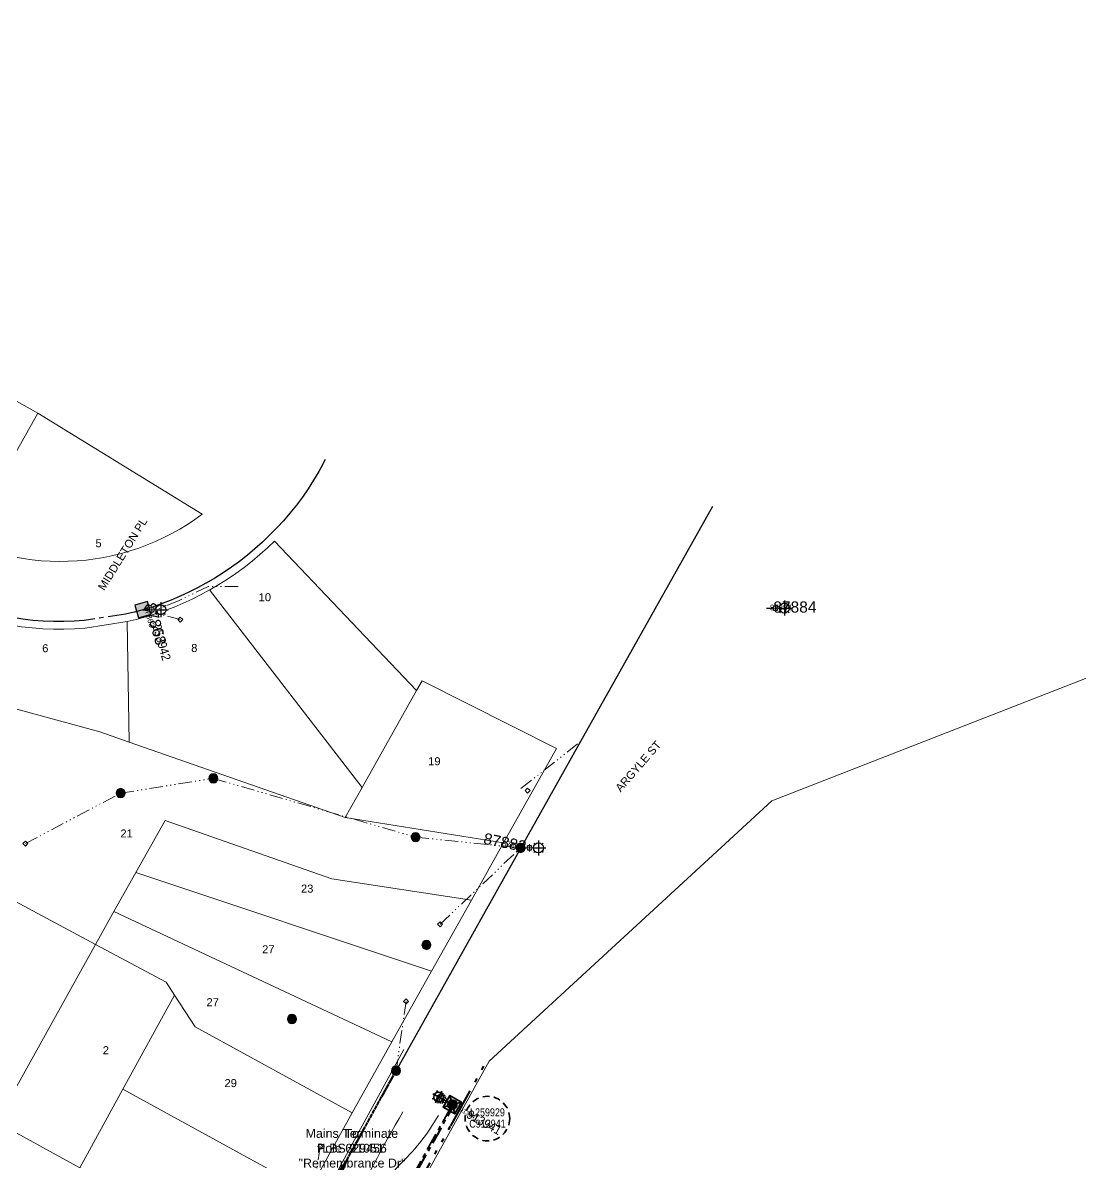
# Model space of a CAD drawing. Header units: metres. Extents: x 279683 to 1215799, y 6210454 to 24863887.
# Drawn here: x 280046.4 to 280284.1, y 6217104.2 to 6217360.3 of the extents above; entities that cross this region are included whole.
import ezdxf
from ezdxf.enums import TextEntityAlignment as Align

# ---------------------------------------------------------------- set-up
doc = ezdxf.new("R2010")
doc.units = ezdxf.units.M
for name, pattern in [('Cable Exist OH', [1, 1, 0]), ('Cable Exist UG', [7, 4, -1, 1, -1]), ('Dash', [5, 3, -2]), ('PHANTOM', [6.15, 3, -0.75, 0.3, -0.75, 0.3, -0.75, 0.3]), ('PHANTOMX2', [6.6, 3, -0.75, 0.2, -0.75, 0.2, -0.75, 0.2, -0.75])]:
    doc.linetypes.add(name, pattern=pattern)
doc.layers.get('0').update_dxf_attribs({"color": 6})
doc.layers.add('_User Miscellaneous11', color=252, linetype='Continuous', lineweight=13, transparency=0.5)
for name, color, linetype, lineweight in [('_User Miscellaneous5', 121, 'Continuous', 13), ('_User Miscellaneous6', 13, 'Continuous', 13), ('_User Miscellaneous7', 3, 'Continuous', 13), ('_User Miscellaneous9', 211, 'Continuous', 13), ('_User_HV_Exist', 1, 'Continuous', 25), ('_User_LV_Exist', 5, 'Continuous', 25), ('_User_SL_Exist', 4, 'Continuous', 35), ('Cadastre Land Parcels_SP_EXT', 118, 'Continuous', 15), ('Cadastre Road Names_SP_HV_LV_SL_EXT', 211, 'Continuous', 15), ('Services_SP_EXT', 42, 'PHANTOMX2', 20)]:
    doc.layers.add(name, color=color, linetype=linetype, lineweight=lineweight)
for name, color, linetype in [('Equip_SP_SL_EXT', 7, 'Continuous'), ('OH_Details_SP_MISC', 7, 'Continuous'), ('SupportsOH_SP_TR_HV_LV_SL_EXT', 7, 'Continuous'), ('SupportsUG_SP_LV_SL_EXT', 7, 'Continuous'), ('SupportsUG_SP_SL_EXT', 7, 'Continuous'), ('Trench_SP_EXT', 7, 'Continuous'), ('UG_Details_SP_MISC', 7, 'Continuous')]:
    doc.layers.add(name, color=color, linetype=linetype)
doc.styles.add('COLUMN_LABEL', font='arial.ttf', dxfattribs={"height": 2})
doc.styles.add('iecARIAL', font='arial.ttf', dxfattribs={"height": 2})
doc.styles.add('POLE_LABEL', font='arial.ttf', dxfattribs={"height": 2})
doc.styles.add('SL_LABEL', font='arial.ttf', dxfattribs={"height": 2})
doc.styles.get("Standard").update_dxf_attribs({"font": 'arial.ttf'})
doc.linetypes.add('Cable New UG', pattern='A,5.5,-0.01,["X",Standard,S=1.8,R=0,X=0,Y=-0.94],-1.7', length=7.21)
doc.dimstyles.get("Standard").update_dxf_attribs({"dimtxt": 2, "dimasz": 3, "dimexe": 1, "dimexo": 3, "dimgap": 0.5, "dimtad": 0, "dimlfac": -1, "dimzin": 12, "dimdsep": 46, "dimtxsty": 'Standard', "dimcen": 1, "dimclrd": 256, "dimclre": 256, "dimclrt": 256, "dimadec": 0, "dimazin": 3, "dimtfac": 1, "dimtmove": 0, "dimatfit": 3, "dimfxl": 1, "dimfxlon": 1, "dimtolj": 1, "dimtzin": 0, "dimlwd": -1, "dimlwe": -1, "dimarcsym": 0})

# ---------------------------------------------------------------- blocks, each defined once
blk = doc.blocks.new('COLUMN_EXT')
blk.add_hatch(color=256).paths.add_polyline_path([(1.5, -1.5), (1.5, 1.5), (-1.5, 1.5), (-1.5, -1.5)])
blk.add_lwpolyline([(1.5, 1.5), (-1.5, 1.5), (-1.5, -1.5), (1.5, -1.5)], close=True)
at = {"flags": 9}
for tag, style, p in [('STRUCTURE_PLANT_NUMBER', 'POLE_LABEL', (-1.81, -0.03)), ('STREET_CODE', 'COLUMN_LABEL', (-1.81, 0.2))]:
    blk.add_attdef(tag, text='', height=0.2, rotation=180, dxfattribs=dict(at, style=style)).set_placement(p, align=Align.MIDDLE_LEFT)
for tag, p in [('COLUMN_TYPE', (-1.81, 0.4)), ('STREETNAME', (-1.81, 1.6)), ('OWNED_BY', (-1.81, 0.6)), ('LOCATION', (-1.81, 1.4)), ('SUBURB', (-1.81, 1.8)), ('LEGEND', (-1.81, 1.2)), ('USAGE', (-1.81, 1)), ('NOTES', (-1.81, 2)), ('STATE', (-1.81, 0.8))]:
    blk.add_attdef(tag, text='', height=0.2, rotation=180, dxfattribs=at).set_placement(p, align=Align.MIDDLE_LEFT)
at = {"flags": 1}
blk.add_attdef('Z', (-1.81, 2.35), '', height=0.2, rotation=180, dxfattribs=at)
at = {"style": 'COLUMN_LABEL', "width": 0.9, "flags": 8}
blk.add_attdef('ASSET_NUM', text='', height=2, rotation=270, dxfattribs=at).set_placement((2, -4), align=Align.MIDDLE_LEFT)
blk = doc.blocks.new('SL_LANTERN_EXT')
at = {"flags": 9}
for tag, p in [('LRATECODE', (-7.4, 0)), ('LOUTREACHVOCAB', (-7.2, 0)), ('LOUTREACH', (-7, 0)), ('LANTNUMBER', (-6.6, 0)), ('LNEW', (-6.4, 0)), ('LMASTVOCAB', (-6.2, 0)), ('LMAST', (-6, 0)), ('LLAMPVOCAB', (-5.8, 0)), ('LLAMP', (-5.6, 0)), ('LEXIST', (-5.4, 0)), ('LCHARGE3PERCENT', (-5.2, 0)), ('LCHARGE3', (-5, 0)), ('LCHARGE2PERCENT', (-4.8, 0)), ('LCHARGE2', (-4.6, 0)), ('LCHARGE1PERCENT', (-4.4, 0)), ('LCHARGE1', (-4.2, 0)), ('LCATEGORY', (-4, 0)), ('LBRACKETVOCAB', (-3.8, 0)), ('LBRACKET', (-3.6, 0)), ('LKINGHEIGHT', (-3.4, 0)), ('CREPLACE', (-3.2, 0)), ('CREMOVE', (-3, 0)), ('CNUMBER', (-2.8, 0)), ('CNEW', (-2.6, 0)), ('CEXIST', (-2.4, 0)), ('USAGE', (-2.2, 0)), ('STATE', (-2, 0)), ('OWNED_BY', (-1.8, 0)), ('ORIENTATION', (-1.6, 0)), ('OPERATING_VOLTAGE', (-1.4, 0)), ('NO_PHASES', (-1.2, 0)), ('LANTERN_TYPE', (-1, 0)), ('LANTERN_PURPOSE', (-0.8, 0)), ('CONTROL_TYPE', (-0.6, 0)), ('CONSTRUCTED_VOLTAGE', (-0.4, 0))]:
    blk.add_attdef(tag, text='', height=0.001, rotation=270, dxfattribs=at).set_placement(p, align=Align.MIDDLE_LEFT)
at = {"style": 'SL_LABEL', "flags": 9}
blk.add_attdef('STREET_CODE', text='', height=0.001, rotation=270, dxfattribs=at).set_placement((0, 0), align=Align.MIDDLE_LEFT)
at = {"flags": 1}
blk.add_attdef('Z', (0, 0), '', height=0.001, rotation=270, dxfattribs=at)
at = {"width": 0.9}
blk.add_attdef('LNUMBER', text='', height=1, dxfattribs=at).set_placement((7, -1), align=Align.MIDDLE_LEFT)
at = {"flags": 9}
for tag, p in [('LREMOVE', (0, -7.6)), ('LREPLACE', (0, -7.8)), ('LTYPE', (0, -8)), ('LTYPEVOCAB', (0, -8.2)), ('LEGEND', (0, -8.4)), ('SUBURB', (0, -8.6)), ('STREETNAME', (0, -8.8)), ('LOCATION', (0, -9)), ('NOTES', (0, -9.2)), ('MAINTAINED_BY', (0, -9.86))]:
    blk.add_attdef(tag, text='', height=0.001, dxfattribs=at).set_placement(p, align=Align.MIDDLE_LEFT)
blk.add_attdef('OPERATED_BY', (0, -9.61), '', height=0.001, dxfattribs=at)
blk.add_wipeout([(5.69, 0), (5.06, -1.06), (4, -1.69), (2.94, -1.06), (2.31, 0), (2.94, 1.06), (4, 1.69), (5.06, 1.06)])
for p, q in [((0, 0), (4, 0)), ((2.94, 1.06), (3.2, 0.8)), ((4, 1.69), (4, 0)), ((5.06, 1.06), (4.8, 0.8)), ((2.94, -1.06), (3.2, -0.8)), ((4, 0), (5.69, 0)), ((4, 0), (4, -1.69)), ((5.06, -1.06), (4.8, -0.8))]:
    blk.add_line(p, q)
blk.add_circle((4, 0), 1.12)
blk = doc.blocks.new('CCP_EXT')
at = {"flags": 9}
blk.add_attdef('NOTES', text='', height=0.2, dxfattribs=at).set_placement((0, -2), align=Align.MIDDLE_LEFT)
blk.add_wipeout([(0, 0.57), (0.57, 0), (0, -0.57), (-0.57, 0)])
blk.add_lwpolyline([(-0.57, 0), (0, 0.57), (0.57, 0), (0, -0.57), (-0.57, 0)])
at = {"flags": 1}
blk.add_attdef('Z', (0, 0), '', height=0.2, dxfattribs=at)
at = {"flags": 9}
for tag, p in [('CCP_TYPE', (0, 0)), ('CONSTRUCTED_VOLTAGE', (0, -0.2)), ('OPERATING_VOLTAGE', (0, -0.6)), ('ORIENTATION', (0, -0.8)), ('OWNED_BY', (0, -1)), ('STATE', (0, -1.8)), ('NO_PHASES', (0, -0.4)), ('USAGE', (0, -1.2)), ('LEGEND', (0, -1.4)), ('LIFE_SUPPORT', (0, -1.6))]:
    blk.add_attdef(tag, text='', height=0.2, dxfattribs=at).set_placement(p, align=Align.MIDDLE_LEFT)
blk = doc.blocks.new('POLE_EXT')
blk.add_hatch(color=256).paths.add_polyline_path([(-1, 0, 1), (1, 0, 1)])
blk.add_lwpolyline([(-1, 0, 1), (1, 0, 1)], format="xyb", close=True)
at = {"flags": 8}
blk.add_attdef('pNumber', text='', height=2, dxfattribs=at).set_placement((2.5, 2.5), align=Align.MIDDLE_CENTER)
at = {"style": 'POLE_LABEL', "flags": 9}
for tag, p in [('STRUCTURE_PLANT_NUMBER', (1.35, 0.03)), ('STREET_CODE', (1.35, -0.2))]:
    blk.add_attdef(tag, text='', height=0.2, dxfattribs=at).set_placement(p, align=Align.MIDDLE_LEFT)
at = {"flags": 9}
for tag, p in [('OWNED_BY', (1.35, -0.4)), ('SPECIAL_USE', (1.35, -0.8)), ('STATE', (1.35, -1)), ('cLV', (1.35, -1.4)), ('hDepth', (1.35, -1.6)), ('hDia', (1.35, -1.8)), ('cHV', (1.35, -2)), ('PARENT', (1.35, -0.6)), ('USAGE', (1.35, -1.2)), ('LBRACKET', (1.35, -2.2)), ('LExisting', (1.35, -2.4)), ('LANTNUMBER', (1.35, -2.6)), ('cLinedev', (1.35, -3.4)), ('pExisting', (1.35, -3.8)), ('pFooting', (1.35, -4.4)), ('pNew', (1.35, -4.6)), ('pRelocate', (1.35, -5)), ('pRemove', (1.35, -5.2)), ('LOther', (1.35, -2.8)), ('LRemove', (1.35, -3)), ('LEGEND', (1.35, -3.2)), ('LOCATION', (1.35, -3.6)), ('PFNUMBER', (1.35, -4)), ('NEWPFNUMBER', (1.35, -4.2)), ('pReplace', (1.35, -5.4)), ('pStay', (1.35, -5.6)), ('pType', (1.35, -5.8)), ('cspan', (1.35, -6)), ('STREETNAME', (1.35, -6.2)), ('SUBURB', (1.35, -6.4)), ('OPERATED_BY', (1.36, -7.01)), ('NOTES', (1.35, -6.6)), ('MAINTAINED_BY', (1.36, -6.81))]:
    blk.add_attdef(tag, text='', height=0.2, dxfattribs=at).set_placement(p, align=Align.MIDDLE_LEFT)
at = {"flags": 1}
blk.add_attdef('Z', (1.35, -7.33), '', height=0.2, dxfattribs=at)
blk = doc.blocks.new('*U260')
h = blk.add_hatch(color=256)
h.dxf.hatch_style = 1
h.paths.add_polyline_path([(0.01, 4), (-0.5, 0), (0.5, 0)])
blk.add_line((0, 0.5), (0.01, 4))
at = {"flags": 128}
blk.add_lwpolyline([(0.01, 4), (-0.5, 0), (0.5, 0)], close=True, dxfattribs=at)
blk.add_circle((0, 0), 0.0001)
blk = doc.blocks.new('*U268')
blk.add_hatch(color=256).paths.add_polyline_path([(2.04, 0.58), (-0.58, 2.04), (-2.04, -0.58), (0.58, -2.04)])
blk.add_lwpolyline([(-0.58, 2.04), (-2.04, -0.58), (0.58, -2.04), (2.04, 0.58)], close=True)
at = {"flags": 9}
for tag, style, p in [('STRUCTURE_PLANT_NUMBER', 'POLE_LABEL', (-1.81, -0.03)), ('STREET_CODE', 'COLUMN_LABEL', (-1.81, 0.2))]:
    blk.add_attdef(tag, text='', height=0.2, rotation=180, dxfattribs=dict(at, style=style)).set_placement(p, align=Align.MIDDLE_LEFT)
for tag, p in [('COLUMN_TYPE', (-1.81, 0.4)), ('STREETNAME', (-1.81, 1.6)), ('OWNED_BY', (-1.81, 0.6)), ('LOCATION', (-1.81, 1.4)), ('SUBURB', (-1.81, 1.8)), ('LEGEND', (-1.81, 1.2)), ('USAGE', (-1.81, 1)), ('NOTES', (-1.81, 2)), ('STATE', (-1.81, 0.8))]:
    blk.add_attdef(tag, text='', height=0.2, rotation=180, dxfattribs=at).set_placement(p, align=Align.MIDDLE_LEFT)
at = {"flags": 1}
blk.add_attdef('Z', (-1.81, 2.35), '', height=0.2, rotation=180, dxfattribs=at)
at = {"style": 'COLUMN_LABEL', "width": 0.9, "flags": 8}
blk.add_attdef('ASSET_NUM', text='', height=2, rotation=270, dxfattribs=at).set_placement((2, -4), align=Align.MIDDLE_LEFT)
blk = doc.blocks.new('*U263')
at = {"flags": 9}
for tag, p in [('LRATECODE', (-7.4, 0)), ('LOUTREACHVOCAB', (-7.2, 0)), ('LOUTREACH', (-7, 0)), ('LANTNUMBER', (-6.6, 0)), ('LNEW', (-6.4, 0))]:
    blk.add_attdef(tag, text='', height=0.001, rotation=270, dxfattribs=at).set_placement(p, align=Align.MIDDLE_LEFT)
for tag, p in [('LREMOVE', (0, -7.6)), ('LREPLACE', (0, -7.8)), ('LTYPE', (0, -8)), ('LTYPEVOCAB', (0, -8.2)), ('LEGEND', (0, -8.4)), ('SUBURB', (0, -8.6)), ('STREETNAME', (0, -8.8)), ('LOCATION', (0, -9)), ('NOTES', (0, -9.2)), ('MAINTAINED_BY', (0, -9.86))]:
    blk.add_attdef(tag, text='', height=0.001, dxfattribs=at).set_placement(p, align=Align.MIDDLE_LEFT)
blk.add_attdef('OPERATED_BY', (0, -9.61), '', height=0.001, dxfattribs=at)
blk.add_wipeout([(-4.6, 2.56), (-3.53, 3.18), (-2.3, 3.21), (-1.68, 2.15), (-1.65, 0.92), (-2.71, 0.3), (-3.94, 0.26), (-4.56, 1.33)])
for p, q in [((-3.12, 1.74), (-4.6, 2.56)), ((-4.56, 1.33), (-4.2, 1.43)), ((-3.94, 0.26), (-3.12, 1.74)), ((-3.53, 3.18), (-3.43, 2.82)), ((-3.12, 1.74), (-2.3, 3.21)), ((0.38, -0.21), (-3.12, 1.74)), ((-2.71, 0.3), (-2.81, 0.66)), ((-1.68, 2.15), (-2.04, 2.05))]:
    blk.add_line(p, q)
blk.add_circle((-3.12, 1.74), 1.12)
at = {"width": 0.9}
blk.add_attdef('LNUMBER', text='', height=1, rotation=150.9205, dxfattribs=at).set_placement((-5.26, 4.07), align=Align.MIDDLE_LEFT)
at = {"flags": 9}
for tag, p in [('LMASTVOCAB', (-6.2, 0)), ('LMAST', (-6, 0)), ('LLAMPVOCAB', (-5.8, 0)), ('LLAMP', (-5.6, 0)), ('LEXIST', (-5.4, 0)), ('LCHARGE3PERCENT', (-5.2, 0)), ('LCHARGE3', (-5, 0)), ('LCHARGE2PERCENT', (-4.8, 0)), ('LCHARGE2', (-4.6, 0)), ('LCHARGE1PERCENT', (-4.4, 0)), ('LCHARGE1', (-4.2, 0)), ('LCATEGORY', (-4, 0)), ('LBRACKETVOCAB', (-3.8, 0)), ('LBRACKET', (-3.6, 0)), ('LKINGHEIGHT', (-3.4, 0)), ('CREPLACE', (-3.2, 0)), ('CREMOVE', (-3, 0)), ('CNUMBER', (-2.8, 0)), ('CNEW', (-2.6, 0)), ('CEXIST', (-2.4, 0)), ('USAGE', (-2.2, 0)), ('STATE', (-2, 0)), ('OWNED_BY', (-1.8, 0)), ('ORIENTATION', (-1.6, 0)), ('OPERATING_VOLTAGE', (-1.4, 0)), ('NO_PHASES', (-1.2, 0)), ('LANTERN_TYPE', (-1, 0)), ('LANTERN_PURPOSE', (-0.8, 0)), ('CONTROL_TYPE', (-0.6, 0)), ('CONSTRUCTED_VOLTAGE', (-0.4, 0))]:
    blk.add_attdef(tag, text='', height=0.001, rotation=270, dxfattribs=at).set_placement(p, align=Align.MIDDLE_LEFT)
at = {"style": 'SL_LABEL', "flags": 9}
blk.add_attdef('STREET_CODE', text='', height=0.001, rotation=270, dxfattribs=at).set_placement((0, 0), align=Align.MIDDLE_LEFT)
at = {"flags": 1}
blk.add_attdef('Z', (0, 0), '', height=0.001, rotation=270, dxfattribs=at)
blk = doc.blocks.new('*U321')
at = {"linetype": 'Continuous'}
h = blk.add_hatch(color=256, dxfattribs=at)
h.dxf.hatch_style = 1
h.paths.add_polyline_path([(27.61, -38.43), (30.21, -36.94), (28.72, -34.33), (26.12, -35.83)])
h = blk.add_hatch(color=256)
h.dxf.hatch_style = 1
h.paths.add_polyline_path([(27.61, -38.43), (28.72, -34.33), (30.21, -36.94)])
for p, q in [((30.21, -36.94), (26.12, -35.83)), ((27.61, -38.43), (28.72, -34.33)), ((28.16, -36.38), (29.35, -38.44)), ((30.3, -37.97), (30.2, -38.33)), ((28.46, -39.03), (28.82, -39.12)), ((28.93, -39.98), (28.6, -40.16)), ((29.51, -40.87), (29.61, -40.5)), ((30.47, -40.39), (30.65, -40.72)), ((31.21, -38.67), (30.88, -38.86)), ((31.35, -39.81), (30.99, -39.71))]:
    blk.add_line(p, q)
blk.add_line((30.47, -40.39), (29.35, -38.44), dxfattribs=at)
blk.add_lwpolyline([(27.61, -38.43), (30.21, -36.94), (28.72, -34.33), (26.12, -35.83)], close=True)
at = {"flags": 128}
blk.add_lwpolyline([(27.61, -38.43), (28.72, -34.33), (30.21, -36.94), (27.61, -38.43)], dxfattribs=at)
at = {"linetype": 'Continuous', "flags": 128}
blk.add_lwpolyline([(28.69, -40.12), (31.13, -38.72)], dxfattribs=at)
for centre, radius in [((28.16, -36.38), 1), ((29.91, -39.42), 1.12)]:
    blk.add_circle(centre, radius)
blk = doc.blocks.new('*U325')
at = {"linetype": 'Dash', "ltscale": 0.5}
blk.add_circle((0, 0), 5, dxfattribs=at)
at = {"width": 0.8}
blk.add_attdef('SNUMBER', text='', height=1.8, dxfattribs=at).set_placement((0, 0.5), align=Align.CENTER)
at = {"flags": 1}
blk.add_attdef('Z', (0, 0), '', height=0.2, dxfattribs=at)
at = {"width": 0.8}
blk.add_attdef('CNUMBER', text='', height=1.8, dxfattribs=at).set_placement((0, -0.25), align=Align.TOP_CENTER)
blk = doc.blocks.new('*D393')
at = {"layer": '_User Miscellaneous9', "transparency": 16777216}
for p, q in [((435853.51, 6210459.29), (1215798.07, 24863887.31)), ((1215798.07, 24863887.31), (1215798.22, 24863887.31)), ((280205.46, 6216967.3), (435853.71, 6210459.28)), ((280205.24, 6216961.94), (435853.48, 6210453.92)), ((435853.29, 6210454.07), (435853.5, 6210459.14))]:
    blk.add_line(p, q, dxfattribs=at)
at = {"layer": '_User Miscellaneous9', "linetype": 'Cable New UG', "lineweight": 0, "transparency": 16777216}
for points in [[(435853.48, 6210459.14), (435853.53, 6210459.13), (435853.51, 6210459.29)], [(435853.26, 6210454.08), (435853.31, 6210454.07), (435853.28, 6210453.92)]]:
    blk.add_solid(points, dxfattribs=at)
at = {"layer": '_User Miscellaneous9', "linetype": 'Cable New UG', "lineweight": 0, "transparency": 16777216, "insert": (1215799.05, 24863887.31), "char_height": 0.18, "attachment_point": 5}
blk.add_mtext('\\A1;5.35m', dxfattribs=at)

msp = doc.modelspace()

# ---------------------------------------------------------------- linework, layer by layer
at = {"layer": '_User Miscellaneous6', "lineweight": 13, "ltscale": 0.7, "transparency": 33554559}
msp.add_line((280132.102, 6217129.4923), (280119.1817, 6217105.8991), dxfattribs=at)
for centre, radius, start, end in [((280523.6803, 6216891.5911), 451.2961, 150.25596, 153.720074), ((280098.5024, 6217138.277), 47.6089, 314.243456, 330.297708), ((280098.5024, 6217138.277), 47.6089, 314.243456, 330.297708), ((280150.1067, 6217085.2916), 26.3536, 134.243457, 151.236788)]:
    msp.add_arc(centre, radius, start, end, dxfattribs=at)
at = {"layer": 'Cadastre Land Parcels_SP_EXT', "linetype": 'Continuous'}
for points in [[(280049.802, 6217272.547), (280025.908, 6217286.026), (280004.297, 6217247.704), (280032.833, 6217242.455), (280049.802, 6217272.547)], [(280134.932, 6217210.219), (280103.01, 6217243.834), (280101.445, 6217242.33), (280099.736, 6217240.794), (280097.976, 6217239.318), (280096.165, 6217237.902), (280094.307, 6217236.548), (280092.404, 6217235.259), (280090.459, 6217234.036), (280088.473, 6217232.88), (280088.398, 6217232.84), (280122.702, 6217188.417), (280134.932, 6217210.219)], [(280122.702, 6217188.417), (280088.398, 6217232.84), (280086.508, 6217231.802), (280084.511, 6217230.792), (280082.478, 6217229.851), (280080.416, 6217228.979), (280078.326, 6217228.179), (280076.207, 6217227.449), (280074.067, 6217226.793), (280071.905, 6217226.21), (280069.855, 6217225.731), (280070.342, 6217198.597), (280118.922, 6217181.68), (280122.702, 6217188.417)], [(280069.855, 6217225.731), (280060.434, 6217224.268), (280058.055, 6217224.1), (280055.672, 6217224.017), (280053.287, 6217224.02), (280050.904, 6217224.11), (280048.526, 6217224.285), (280046.156, 6217224.546), (280021.835, 6217228.986), (280018.923, 6217213.133), (280063.732, 6217200.898), (280070.342, 6217198.597), (280069.855, 6217225.731)], [(280070.342, 6217198.597), (280063.732, 6217200.898), (280018.923, 6217213.133), (280002.796, 6217185.319), (280005.695, 6217183.762), (280024.692, 6217173.564), (280043.624, 6217163.401), (280062.777, 6217153.118), (280066.92, 6217160.508), (280071.849, 6217169.29), (280078.404, 6217180.978), (280115.927, 6217167.91), (280147.273, 6217163.107), (280154.48, 6217175.952), (280118.922, 6217181.68), (280070.342, 6217198.597)], [(280166.411, 6217197.22), (280136.174, 6217212.434), (280134.932, 6217210.219), (280122.702, 6217188.417), (280118.922, 6217181.68), (280154.48, 6217175.952), (280166.411, 6217197.22)], [(280147.273, 6217163.107), (280115.927, 6217167.91), (280078.404, 6217180.978), (280071.849, 6217169.29), (280138.327, 6217147.158), (280147.273, 6217163.107)], [(280138.327, 6217147.158), (280071.849, 6217169.29), (280066.92, 6217160.508), (280129.378, 6217131.213), (280138.327, 6217147.158)], [(280040.528, 6217113.191), (280062.777, 6217153.118), (280043.624, 6217163.401), (280021.757, 6217123.478), (280030.65, 6217118.678), (280040.528, 6217113.191)], [(280129.378, 6217131.213), (280066.92, 6217160.508), (280062.777, 6217153.118), (280078.617, 6217144.613), (280080.506, 6217141.719), (280085.148, 6217134.609), (280120.433, 6217115.264), (280129.378, 6217131.213)], [(280080.506, 6217141.719), (280078.617, 6217144.613), (280062.777, 6217153.118), (280040.528, 6217113.191), (280059.256, 6217102.925), (280068.912, 6217120.568), (280080.506, 6217141.719)], [(280120.433, 6217115.264), (280085.148, 6217134.609), (280080.506, 6217141.719), (280068.912, 6217120.568), (280110.755, 6217097.632), (280120.433, 6217115.264)], [(280110.755, 6217097.632), (280068.912, 6217120.568), (280059.256, 6217102.925), (280097.893, 6217081.748), (280102.855, 6217083.196), (280110.755, 6217097.632)]]:
    msp.add_lwpolyline(points, close=True, dxfattribs=at)
msp.add_lwpolyline([(280044.506, 6217240.248), (280046.503, 6217239.894), (280048.513, 6217239.615), (280050.533, 6217239.415), (280052.557, 6217239.29), (280054.585, 6217239.242), (280056.614, 6217239.273), (280058.64, 6217239.38), (280060.661, 6217239.564), (280062.672, 6217239.825), (280064.673, 6217240.162), (280066.66, 6217240.575), (280068.63, 6217241.063), (280070.578, 6217241.626), (280072.505, 6217242.263), (280074.405, 6217242.973), (280076.278, 6217243.754), (280078.12, 6217244.606), (280079.927, 6217245.527), (280081.698, 6217246.517), (280083.43, 6217247.572), (280085.122, 6217248.694), (280086.737, 6217249.894), (280086.737, 6217249.894), (280049.802, 6217272.547), (280032.833, 6217242.455)], dxfattribs=at)

# ---------------------------------------------------------------- block references
at = {"layer": '_User Miscellaneous5', "xscale": 0.5, "yscale": 0.5, "zscale": 0.5}
for p in [(280089.253, 6217190.475), (280068.423, 6217187.155), (280134.72, 6217177.253), (280137.1668, 6217153.0309), (280106.92, 6217136.365), (280130.3355, 6217124.7431)]:
    msp.add_blockref('POLE_EXT', p, dxfattribs=at)
at = {"layer": '_User_LV_Exist', "rotation": 331.2537645265654}
msp.add_blockref('*U260', (280117.6242, 6217101.646), dxfattribs=at)
at = {"layer": '_User_SL_Exist', "linetype": 'ByBlock', "lineweight": -2}
msp.add_blockref('*U325', (280150.8821, 6217113.9877), dxfattribs=at).add_auto_attribs({'SNUMBER': 'L259929', 'CNUMBER': 'C913941'})
at = {"layer": 'Equip_SP_SL_EXT'}
ref = msp.add_blockref('SL_LANTERN_EXT', (280213.639, 6217228.75), dxfattribs=at)
ref.add_attrib('ASSET_NUM', '87884', dxfattribs={"layer": '0', "height": 2.5, "style": 'iecARIAL'}).set_placement((280215.139, 6217230.25), align=Align.TOP_LEFT)
at = {"layer": 'SupportsOH_SP_TR_HV_LV_SL_EXT'}
for p in [(280089.253, 6217190.475), (280068.423, 6217187.155), (280134.72, 6217177.253), (280137.1668, 6217153.0309), (280106.92, 6217136.365), (280130.3355, 6217124.7431)]:
    msp.add_blockref('POLE_EXT', p, dxfattribs=at)
at = {"layer": 'SupportsUG_SP_LV_SL_EXT'}
ref = msp.add_blockref('COLUMN_EXT', (280073.4426, 6217228.3852), dxfattribs=dict(at, rotation=16.1444956303185))
ref.add_attrib('ASSET_NUM', '258942', dxfattribs={"layer": '0', "height": 2, "rotation": 286.144496, "style": 'COLUMN_LABEL', "width": 0.9}).set_placement((280076.476, 6217225.0991), align=Align.MIDDLE_LEFT)
at = {"layer": 'SupportsUG_SP_SL_EXT', "ltscale": 0.7}
ref = msp.add_blockref('*U268', (280142.9796, 6217117.1175), dxfattribs=at)
ref.add_attrib('ASSET_NUM', '913941', dxfattribs={"layer": '0', "height": 2, "rotation": 330.920502, "style": 'COLUMN_LABEL', "width": 0.9}).set_placement((280146.4754, 6217115.1734), align=Align.MIDDLE_LEFT)

# ---------------------------------------------------------------- texts
at = {"layer": 'Cadastre Land Parcels_SP_EXT'}
for s, p in [('5', (280063.4501, 6217243.3328)), ('10', (280100.8339, 6217231.1981)), ('6', (280051.4767, 6217219.7242)), ('8', (280084.9721, 6217219.7939)), ('19', (280138.9369, 6217194.3204)), ('21', (280069.7571, 6217178.0812)), ('23', (280110.356, 6217165.6886)), ('27', (280101.6185, 6217152.0422)), ('27', (280089.1113, 6217140.1491)), ('2', (280065.0993, 6217129.3557)), ('29', (280093.1508, 6217121.9584))]:
    msp.add_text(s, height=1.8, dxfattribs=at).set_placement(p, align=Align.MIDDLE_CENTER)
at = {"layer": 'Cadastre Road Names_SP_HV_LV_SL_EXT'}
for s, rotation, p in [('MIDDLETON PL', 58.183479, (280064.7255, 6217232.5537)), ('ARGYLE ST', 48.964655, (280180.8253, 6217187.2871))]:
    msp.add_text(s, height=1.8, rotation=rotation, dxfattribs=at).set_placement(p)

# ---------------------------------------------------------------- next in the draw order: block references
at = {"layer": '_User Miscellaneous5'}
ref = msp.add_blockref('SL_LANTERN_EXT', (280213.639, 6217228.75), dxfattribs=dict(at, xscale=0.5, yscale=0.5, zscale=0.5))
ref.add_attrib('ASSET_NUM', '87884', dxfattribs={"layer": '0', "height": 1.25, "style": 'iecARIAL'}).set_placement((280214.389, 6217229.5), align=Align.TOP_LEFT)
at = {"layer": 'Equip_SP_SL_EXT'}
ref = msp.add_blockref('SL_LANTERN_EXT', (280073.4426, 6217228.3852), dxfattribs=at)
ref.add_attrib('ASSET_NUM', '87863', dxfattribs={"layer": '0', "height": 2.5, "rotation": 285.850267, "style": 'iecARIAL'}).set_placement((280074.9426, 6217229.8852), align=Align.MIDDLE_LEFT)
ref = msp.add_blockref('SL_LANTERN_EXT', (280158.3394, 6217174.8372), dxfattribs=at)
ref.add_attrib('ASSET_NUM', '87883', dxfattribs={"layer": '0', "height": 2.5, "rotation": 348.69025, "style": 'iecARIAL'}).set_placement((280159.8394, 6217176.3372), align=Align.TOP_RIGHT)
at = {"layer": 'Equip_SP_SL_EXT', "xscale": 0.75, "yscale": 0.75, "zscale": 0.75}
msp.add_blockref('*U263', (280142.698, 6217117.2713), dxfattribs=at)
at = {"layer": 'Services_SP_EXT'}
for p in [(280081.8203, 6217226.1722), (280159.8941, 6217187.7183), (280047.0158, 6217175.808), (280140.2253, 6217157.6765), (280132.5819, 6217140.3263), (280113.3022, 6217107.6998)]:
    msp.add_blockref('CCP_EXT', p, dxfattribs=at)

# ---------------------------------------------------------------- next in the draw order: linework, layer by layer
at = {"layer": 'Trench_SP_EXT', "linetype": 'Cable Exist UG'}
for points in [[(280114.4279, 6217262.1601), (280113.4209, 6217260.3249), (280113.4209, 6217260.3249), (280112.9638, 6217259.4789), (280111.807, 6217257.51), (280110.5793, 6217255.585), (280109.2822, 6217253.7047), (280107.9183, 6217251.8736), (280106.4884, 6217250.0942), (280104.9933, 6217248.3673), (280103.6739, 6217246.9475), (280101.8125, 6217245.0409), (280100.2875, 6217243.5754), (280098.6213, 6217242.0779), (280096.9059, 6217240.6392), (280095.1405, 6217239.2589), (280093.3295, 6217237.9391), (280091.4745, 6217236.6827), (280089.5787, 6217235.4906), (280087.6454, 6217234.3653), (280087.589, 6217234.3352), (280085.7149, 6217233.306), (280083.7701, 6217232.3223), (280081.7897, 6217231.4057), (280079.7809, 6217230.5562), (280077.7451, 6217229.7769), (280075.6809, 6217229.0657), (280073.5965, 6217228.4268), (280073.4504, 6217228.3875)], [(280073.4504, 6217228.3875), (280071.4902, 6217227.8589), (280069.5307, 6217227.401), (280060.2434, 6217225.9588), (280057.9655, 6217225.7978), (280055.6435, 6217225.7171), (280053.3201, 6217225.7199), (280050.9984, 6217225.8077), (280048.6815, 6217225.9781), (280046.4021, 6217226.2292), (280022.5602, 6217230.5817)]]:
    msp.add_lwpolyline(points, dxfattribs=at)
at = {"layer": 'UG_Details_SP_MISC', "color": 7, "linetype": 'Cable Exist UG', "lineweight": 40, "flags": 128}
msp.add_lwpolyline([(280143.8426, 6217118.0522), (280123.8359, 6217082.0768), (280123.8422, 6217073.4527), (280126.5555, 6217064.7992), (280134.3837, 6217057.0287), (280134.1086, 6217056.6112)], dxfattribs=at)

# ---------------------------------------------------------------- next in the draw order: block references
at = {"layer": '_User Miscellaneous5', "ltscale": 0.7}
ref = msp.add_blockref('*U268', (280142.9796, 6217117.1175), dxfattribs=dict(at, xscale=0.5, yscale=0.5, zscale=0.5))
ref.add_attrib('ASSET_NUM', '913941', dxfattribs={"layer": '0', "height": 1, "rotation": 330.920502, "style": 'COLUMN_LABEL', "width": 0.9}).set_placement((280144.7275, 6217116.1455), align=Align.MIDDLE_LEFT)
at = {"layer": 'Services_SP_EXT'}
for p in [(280081.8203, 6217226.1722), (280159.8941, 6217187.7183), (280047.0158, 6217175.808), (280140.2253, 6217157.6765), (280132.5819, 6217140.3263), (280113.3022, 6217107.6998)]:
    msp.add_blockref('CCP_EXT', p, dxfattribs=at)
at = {"layer": 'SupportsOH_SP_TR_HV_LV_SL_EXT'}
msp.add_blockref('POLE_EXT', (280158.3394, 6217174.8372), dxfattribs=at)

# ---------------------------------------------------------------- next in the draw order: dimensions: what is measured, and where the dimension line sits
at = {"layer": '_User Miscellaneous9', "color": 1, "linetype": 'Cable New UG', "lineweight": 0}
dim = msp.add_linear_dim(base=(435853.2837, 6210453.9249), p1=(280205.3598, 6216967.3078), p2=(280205.1356, 6216961.9473), angle=267.605721, text='5.35m', dimstyle='Standard', override={"dimtxt": 0.18, "dimasz": 0.15, "dimexe": 0.2, "dimexo": 0.1, "dimtoh": 1, "dimadec": 2, "dimfxlon": 0}, dxfattribs=at)
dim.commit()
dim.dimension.update_dxf_attribs({"geometry": '*D393', "text_midpoint": (1215799.0513, 24863887.3136), "dimtype": 161})

# ---------------------------------------------------------------- next in the draw order: linework, layer by layer
at = {"layer": '_User Miscellaneous6', "lineweight": 13, "ltscale": 0.7, "transparency": 33554559}
msp.add_line((280119.1817, 6217105.8991), (280114.7144, 6217097.6458), dxfattribs=at)
at = {"layer": '_User_HV_Exist'}
msp.add_lwpolyline([(280129.8534, 6217123.867), (280130.3355, 6217124.7431), (280150.086, 6217159.9456), (280171.9007, 6217198.8297), (280201.5336, 6217251.6448)], dxfattribs=at)
at = {"layer": 'OH_Details_SP_MISC', "color": 7, "linetype": 'Cable Exist OH', "lineweight": 40, "flags": 128}
msp.add_lwpolyline([(279933.9268, 6216758.2808), (279954.856, 6216799.621), (279973.2814, 6216834.907), (279991.583, 6216870.539), (280003.704, 6216894.02), (280026.99, 6216936.517), (280042.6287, 6216964.9353), (280063.4037, 6217002.7775), (280093.3384, 6217057.5519), (280110.1052, 6217087.9837), (280130.3355, 6217124.7431)], dxfattribs=at)
at = {"layer": 'Services_SP_EXT'}
for points in [[(280094.8406, 6217233.6192), (280088.076, 6217233.6192), (280081.5633, 6217230.4528), (280075.433, 6217227.9707), (280073.4427, 6217228.3851)], [(280081.8203, 6217226.1721), (280073.4426, 6217228.3852)], [(280158.4123, 6217188.1806), (280171.9007, 6217198.8297)], [(280047.0158, 6217175.808), (280068.423, 6217187.155), (280089.253, 6217190.475), (280134.72, 6217177.253), (280158.3394, 6217174.8372)], [(280140.2254, 6217157.6765), (280158.3394, 6217174.8372)], [(280132.5819, 6217140.3263), (280130.3355, 6217124.7431)], [(280113.3022, 6217107.6999), (280110.1052, 6217087.9837)]]:
    msp.add_lwpolyline(points, dxfattribs=at)

# ---------------------------------------------------------------- next in the draw order: block references
at = {"layer": '_User Miscellaneous5', "xscale": 0.5, "yscale": 0.5, "zscale": 0.5}
msp.add_blockref('*U263', (280142.698, 6217117.2713), dxfattribs=at)

# ---------------------------------------------------------------- next in the draw order: texts
at = {"layer": '_User_HV_Exist', "insert": (280120.3085, 6217111.6486), "char_height": 2, "attachment_point": 1}
msp.add_mtext('\\pi-1.5457;To\\P\\pi-6.5546;LBS 91051\\P\\pi-11.886;"Remembrance Dr"', dxfattribs=at)
at = {"layer": '_User_LV_Exist', "insert": (280120.2405, 6217111.6531), "char_height": 2, "attachment_point": 1}
msp.add_mtext('\\pi-10.241;Mains Terminate \\P\\pi-7.6739;Pole 629456', dxfattribs=at)

# ---------------------------------------------------------------- next in the draw order: linework, layer by layer
at = {"layer": '_User Miscellaneous7', "linetype": 'PHANTOM', "lineweight": 40, "ltscale": 3, "flags": 128}
msp.add_lwpolyline([(280198.0168, 6216967.2963, 0.26053685), (280175.4967, 6217038.8406, 0.18058975), (280150.8248, 6217051.0801), (280137.5006, 6217056.6334), (280128.0517, 6217065.7093), (280125.542, 6217073.7136), (280125.5362, 6217081.6365), (280151.091, 6217127.5882)], format="xyb", dxfattribs=at)
at = {"layer": '_User_SL_Exist', "linetype": 'Cable Exist UG', "flags": 128}
msp.add_lwpolyline([(280127.1466, 6217088.6472), (280142.9796, 6217117.1175), (280142.9796, 6217117.1175)], dxfattribs=at)

# ---------------------------------------------------------------- next in the draw order: block references
at = {"layer": '_User Miscellaneous5'}
ref = msp.add_blockref('SL_LANTERN_EXT', (280073.4426, 6217228.3852), dxfattribs=dict(at, xscale=0.5, yscale=0.5, zscale=0.5))
ref.add_attrib('ASSET_NUM', '87863', dxfattribs={"layer": '0', "height": 1.25, "rotation": 285.850267, "style": 'iecARIAL'}).set_placement((280074.1926, 6217229.1352), align=Align.MIDDLE_LEFT)
at = {"layer": '_User_SL_Exist', "rotation": 211.0707297136049}
msp.add_blockref('*U321', (280185.8795, 6217100.4898), dxfattribs=at)
at = {"layer": 'Equip_SP_SL_EXT'}
ref = msp.add_blockref('SL_LANTERN_EXT', (280158.3394, 6217174.8372), dxfattribs=at)
ref.add_attrib('ASSET_NUM', '87883', dxfattribs={"layer": '0', "height": 2.5, "rotation": 348.69025, "style": 'iecARIAL'}).set_placement((280159.8394, 6217176.3372), align=Align.TOP_RIGHT)

# ---------------------------------------------------------------- next in the draw order: block references
at = {"layer": '_User Miscellaneous5'}
ref = msp.add_blockref('SL_LANTERN_EXT', (280158.3394, 6217174.8372), dxfattribs=dict(at, xscale=0.5, yscale=0.5, zscale=0.5))
ref.add_attrib('ASSET_NUM', '87883', dxfattribs={"layer": '0', "height": 1.25, "rotation": 348.69025, "style": 'iecARIAL'}).set_placement((280159.0894, 6217175.5872), align=Align.TOP_RIGHT)

# ---------------------------------------------------------------- next in the draw order: block references
at = {"layer": '_User Miscellaneous5', "xscale": 0.5, "yscale": 0.5, "zscale": 0.5}
msp.add_blockref('POLE_EXT', (280158.3394, 6217174.8372), dxfattribs=at)

# ---------------------------------------------------------------- next in the draw order: block references
at = {"layer": '_User Miscellaneous5'}
ref = msp.add_blockref('SL_LANTERN_EXT', (280158.3394, 6217174.8372), dxfattribs=dict(at, xscale=0.5, yscale=0.5, zscale=0.5))
ref.add_attrib('ASSET_NUM', '87883', dxfattribs={"layer": '0', "height": 1.25, "rotation": 348.69025, "style": 'iecARIAL'}).set_placement((280159.0894, 6217175.5872), align=Align.TOP_RIGHT)

# ---------------------------------------------------------------- next in the draw order: linework, layer by layer
at = {"layer": '_User Miscellaneous11', "flags": 128}
msp.add_lwpolyline([(280336.4484, 6217232.8536), (280214.8126, 6217185.4237), (280151.3041, 6217126.8642), (280125.9391, 6217081.2282), (280125.9519, 6217072.8698), (280125.9519, 6217072.8698), (280128.5029, 6217064.8332), (280135.893, 6217057.5093), (280142.3833, 6217053.9731, 0.08033698), (280150.3641, 6217051.1631), (280153.8168, 6217050.5411), (280155.0711, 6217050.3152, -0.11142703), (280169.4545, 6217044.089, -0.01031566), (280169.4545, 6217044.089), (280213.6976, 6217031.3307), (280459.15, 6216900.3674)], format="xyb", dxfattribs=at)

doc.saveas('drawing.dxf')
